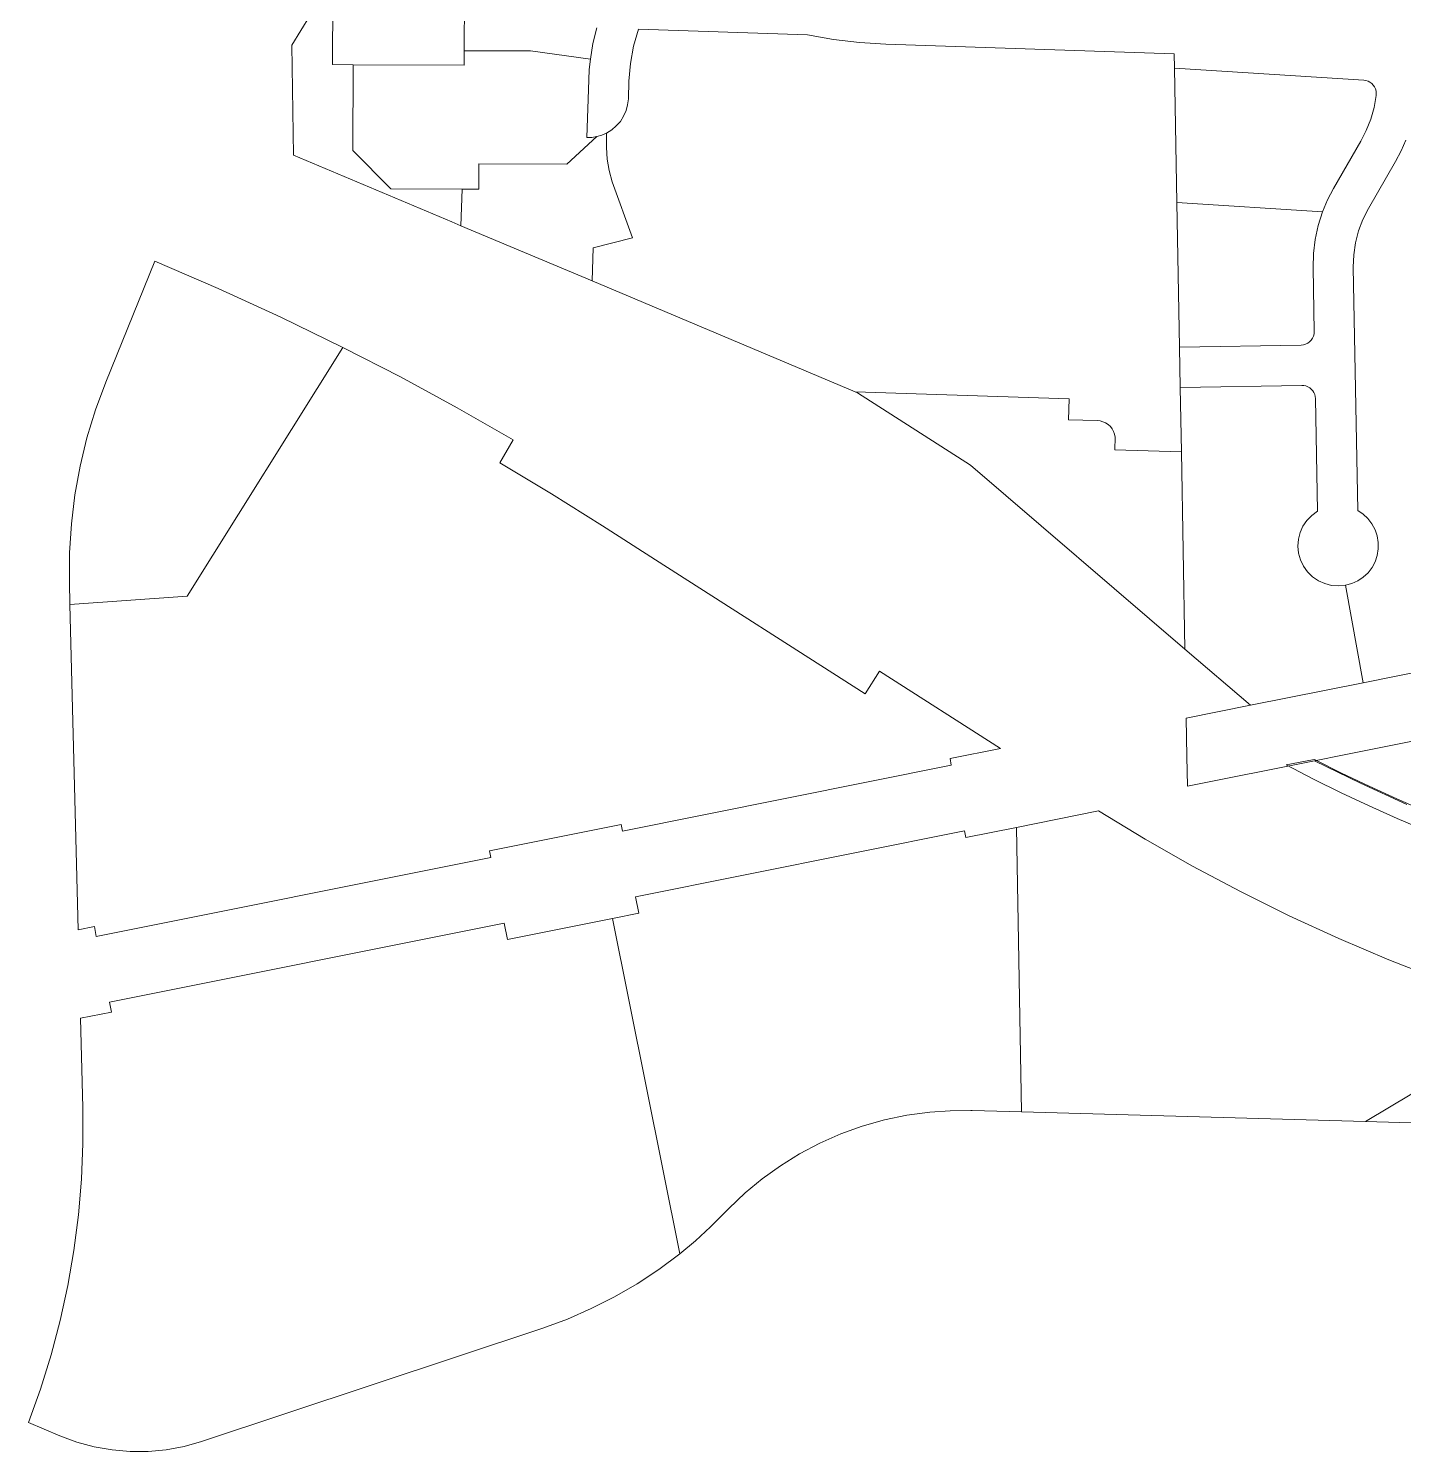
# Model space of a CAD drawing. Header units: feet. Extents: x 2741712 to 2750472, y 1004852 to 1013442.
# Drawn here: x 2741829 to 2743879, y 1005164 to 1007285 of the extents above; entities that cross this region are included whole.
import ezdxf

# ---------------------------------------------------------------- set-up
doc = ezdxf.new("R2010")
doc.units = ezdxf.units.FT
doc.header["$LTSCALE"] = 0.015
doc.header["$MEASUREMENT"] = 0
doc.layers.add('Carver County Parcels', color=7, linetype='Continuous')

msp = doc.modelspace()

# ---------------------------------------------------------------- linework, layer by layer
at = {"layer": 'Carver County Parcels', "lineweight": 5, "ltscale": 100}
for p, q in [((2742283.1, 1007441), (2742282.2, 1007231.1)), ((2742479.6, 1007440.2), (2742478.8, 1007251.7)), ((2742262.1, 1007325.4), (2742221.9, 1007260.1)), ((2742670.6, 1007262.7), (2742676.2, 1007285.9)), ((2742738.3, 1007283.8), (2742731.1, 1007258.5)), ((2742990.2, 1007275.4), (2742738.3, 1007283.8)), ((2742666.7, 1007239), (2742670.6, 1007262.7)), ((2743028.9, 1007268.5), (2742990.2, 1007275.4)), ((2743068, 1007263.9), (2743028.9, 1007268.5)), ((2743107.3, 1007261.5), (2743068, 1007263.9)), ((2743537.1, 1007247), (2743107.3, 1007261.5)), ((2742221.9, 1007260.1), (2742224.3, 1007095.9)), ((2742478.7, 1007230.2), (2742478.8, 1007251.7)), ((2742577.3, 1007251.3), (2742478.8, 1007251.7)), ((2742666.7, 1007239), (2742577.3, 1007251.3)), ((2742731.1, 1007258.5), (2742726.4, 1007232.5)), ((2743537.4, 1007225.6), (2743537.1, 1007247)), ((2742313.2, 1007230.9), (2742282.2, 1007231.1)), ((2742313.2, 1007230.9), (2742312.7, 1007102.9)), ((2742313.2, 1007230.9), (2742478.7, 1007230.2)), ((2742664.2, 1007208.2), (2742665.1, 1007223.7)), ((2742665.1, 1007223.7), (2742666.7, 1007239)), ((2742666.7, 1007239), (2742666.7, 1007239)), ((2742726.4, 1007232.5), (2742724.2, 1007206.2)), ((2743819.5, 1007207.6), (2743537.4, 1007225.6)), ((2743541, 1007025.6), (2743537.4, 1007225.6)), ((2743537.4, 1007225.6), (2743537.4, 1007225.6)), ((2742661.4, 1007122.3), (2742664.2, 1007208.2)), ((2742724.2, 1007206.2), (2742723.3, 1007180.2)), ((2743822.8, 1007207.1), (2743819.5, 1007207.6)), ((2743825.9, 1007206.1), (2743822.8, 1007207.1)), ((2743828.8, 1007204.7), (2743825.9, 1007206.1)), ((2743831.4, 1007202.7), (2743828.8, 1007204.7)), ((2743833.7, 1007200.4), (2743831.4, 1007202.7)), ((2743835.6, 1007197.7), (2743833.7, 1007200.4)), ((2743837, 1007194.8), (2743835.6, 1007197.7)), ((2742723.3, 1007180.2), (2742722.3, 1007171.2)), ((2743834.9, 1007167.3), (2743838.1, 1007185.1)), ((2743837.9, 1007191.6), (2743837, 1007194.8)), ((2743838.3, 1007188.4), (2743837.9, 1007191.6)), ((2743838.1, 1007185.1), (2743838.3, 1007188.4)), ((2742720, 1007162.4), (2742716.3, 1007154)), ((2742722.3, 1007171.2), (2742720, 1007162.4)), ((2743830, 1007149.8), (2743834.9, 1007167.3)), ((2742698.5, 1007133.6), (2742690.7, 1007128.8)), ((2742705.4, 1007139.5), (2742698.5, 1007133.6)), ((2742711.4, 1007146.3), (2742705.4, 1007139.5)), ((2742716.3, 1007154), (2742711.4, 1007146.3)), ((2743823.4, 1007132.9), (2743830, 1007149.8)), ((2742631.5, 1007082.6), (2742676.4, 1007123.7)), ((2742668.9, 1007122.5), (2742661.4, 1007122.3)), ((2742676.4, 1007123.7), (2742668.9, 1007122.5)), ((2742683.7, 1007125.8), (2742676.4, 1007123.7)), ((2742690.7, 1007128.8), (2742683.7, 1007125.8)), ((2742690.6, 1007107.6), (2742690.7, 1007128.8)), ((2743774.5, 1007046.3), (2743815.1, 1007116.8)), ((2743815.1, 1007116.8), (2743823.4, 1007132.9)), ((2743882.4, 1007118.6), (2743875.3, 1007102.4)), ((2742224.3, 1007095.9), (2742460.4, 1006996.5)), ((2742369.4, 1007045.7), (2742312.7, 1007102.9)), ((2742690.6, 1007107.6), (2742691.5, 1007090.2)), ((2743875.3, 1007102.4), (2743867.1, 1007086.8)), ((2742500.5, 1007083.1), (2742500.4, 1007045.1)), ((2742631.5, 1007082.6), (2742500.5, 1007083.1)), ((2742691.5, 1007090.2), (2742694.5, 1007073)), ((2742699.4, 1007056.3), (2742694.5, 1007073)), ((2743867.1, 1007086.8), (2743826.5, 1007016.3)), ((2742729.3, 1006973), (2742699.4, 1007056.3)), ((2742369.4, 1007045.7), (2742475.4, 1007045.2)), ((2742473.5, 1006990.9), (2742475.4, 1007045.2)), ((2742475.4, 1007045.2), (2742500.4, 1007045.1)), ((2743758.1, 1007011.5), (2743765.6, 1007029.2)), ((2743765.6, 1007029.2), (2743774.5, 1007046.3)), ((2743541, 1007025.6), (2743544.9, 1006809.6)), ((2743541, 1007025.6), (2743758.1, 1007011.5)), ((2743751.7, 1006991.2), (2743758.1, 1007011.5)), ((2743758.1, 1007011.5), (2743758.1, 1007011.5)), ((2743826.5, 1007016.3), (2743818.2, 1007000.1)), ((2743826.5, 1007016.3), (2743826.5, 1007016.3)), ((2742460.4, 1006996.5), (2742473.5, 1006990.9)), ((2742473.5, 1006990.9), (2742669.2, 1006908.6)), ((2743747.2, 1006970.5), (2743751.7, 1006991.2)), ((2743818.2, 1007000.1), (2743811.8, 1006983.1)), ((2742729.3, 1006973), (2742670.8, 1006957.7)), ((2743744.6, 1006949.4), (2743747.2, 1006970.5)), ((2743807.3, 1006965.4), (2743804.6, 1006947.4)), ((2743811.8, 1006983.1), (2743807.3, 1006965.4)), ((2742669.2, 1006908.6), (2742670.8, 1006957.7)), ((2743744, 1006928.2), (2743744.6, 1006949.4)), ((2743804.6, 1006947.4), (2743804, 1006929.2)), ((2742017.4, 1006938.2), (2741944.2, 1006757.4)), ((2742111.8, 1006897.4), (2742017.4, 1006938.2)), ((2743745.7, 1006833.2), (2743744, 1006928.2)), ((2743804, 1006929.2), (2743810.5, 1006566.3)), ((2742669.2, 1006908.6), (2742669.2, 1006908.6)), ((2742669.2, 1006908.6), (2743061.4, 1006743.4)), ((2742205.3, 1006854.5), (2742111.8, 1006897.4)), ((2742297.8, 1006809.5), (2742205.3, 1006854.5)), ((2743732.9, 1006814.2), (2743736, 1006815.7)), ((2743736, 1006815.7), (2743738.8, 1006817.7)), ((2743738.8, 1006817.7), (2743741.3, 1006820.2)), ((2743741.3, 1006820.2), (2743743.2, 1006823.1)), ((2743743.2, 1006823.1), (2743744.6, 1006826.3)), ((2743744.6, 1006826.3), (2743745.5, 1006829.7)), ((2743745.5, 1006829.7), (2743745.7, 1006833.2)), ((2742297.8, 1006809.5), (2742065.5, 1006438.5)), ((2742297.8, 1006809.5), (2742297.8, 1006809.5)), ((2742383.5, 1006765.5), (2742297.8, 1006809.5)), ((2743544.9, 1006809.6), (2743726.1, 1006812.8)), ((2743546, 1006749.6), (2743544.9, 1006809.6)), ((2743726.1, 1006812.8), (2743729.5, 1006813.2)), ((2743729.5, 1006813.2), (2743732.9, 1006814.2)), ((2741944.2, 1006757.4), (2741929, 1006716.6)), ((2742468.1, 1006719.6), (2742383.5, 1006765.5)), ((2743727.1, 1006752.8), (2743546, 1006749.6)), ((2743730.3, 1006752.7), (2743727.1, 1006752.8)), ((2743733.3, 1006752), (2743730.3, 1006752.7)), ((2743736.3, 1006750.8), (2743733.3, 1006752)), ((2743061.4, 1006743.4), (2743065.1, 1006741.8)), ((2743061.4, 1006743.4), (2743380.3, 1006732.7)), ((2743065.1, 1006741.8), (2743233.5, 1006634)), ((2743380.3, 1006732.7), (2743379.3, 1006701.7)), ((2743546, 1006749.6), (2743547.7, 1006653.7)), ((2743547.7, 1006653.7), (2743546, 1006749.6)), ((2743739, 1006749.2), (2743736.3, 1006750.8)), ((2743741.4, 1006747.2), (2743739, 1006749.2)), ((2743743.5, 1006744.9), (2743741.4, 1006747.2)), ((2743745.2, 1006742.2), (2743743.5, 1006744.9)), ((2743746.4, 1006739.4), (2743745.2, 1006742.2)), ((2743747.2, 1006736.3), (2743746.4, 1006739.4)), ((2743747.5, 1006733.2), (2743747.2, 1006736.3)), ((2743750.5, 1006565.2), (2743747.5, 1006733.2)), ((2741929, 1006716.6), (2741916.3, 1006674.9)), ((2742551.8, 1006671.9), (2742468.1, 1006719.6)), ((2743379.3, 1006701.7), (2743422.2, 1006700.3)), ((2743426.6, 1006699.8), (2743422.2, 1006700.3)), ((2743426.6, 1006699.8), (2743430.8, 1006698.6)), ((2743434.8, 1006696.8), (2743430.8, 1006698.6)), ((2743434.8, 1006696.8), (2743438.5, 1006694.4)), ((2743438.5, 1006694.4), (2743441.8, 1006691.4)), ((2743444.5, 1006688), (2743441.8, 1006691.4)), ((2743444.5, 1006688), (2743446.7, 1006684.1)), ((2741916.3, 1006674.9), (2741906, 1006632.6)), ((2742531.6, 1006637.4), (2742551.8, 1006671.9)), ((2743446.7, 1006684.1), (2743448.2, 1006680)), ((2743449.1, 1006675.7), (2743448.2, 1006680)), ((2743449.1, 1006675.7), (2743448.4, 1006657)), ((2743448.4, 1006657), (2743547.7, 1006653.7)), ((2743547.7, 1006653.7), (2743553, 1006359.8)), ((2743553, 1006359.8), (2743547.7, 1006653.7)), ((2743547.7, 1006653.7), (2743547.7, 1006653.7)), ((2741906, 1006632.6), (2741898.2, 1006589.7)), ((2742608.7, 1006591.3), (2742531.6, 1006637.4)), ((2743233.5, 1006634), (2743553, 1006359.8)), ((2741898.2, 1006589.7), (2741893, 1006546.5)), ((2742684.8, 1006543.7), (2742608.7, 1006591.3)), ((2743742.1, 1006559.1), (2743750.5, 1006565.2)), ((2743750.5, 1006565.2), (2743750.5, 1006565.2)), ((2743810.5, 1006566.3), (2743818.7, 1006560.9)), ((2743818.7, 1006560.9), (2743825.8, 1006554.2)), ((2741893, 1006546.5), (2741890.2, 1006503)), ((2742690.2, 1006540.2), (2742684.8, 1006543.7)), ((2742764, 1006493), (2742690.2, 1006540.2)), ((2743724.8, 1006533.5), (2743729, 1006543)), ((2743729, 1006543), (2743734.9, 1006551.6)), ((2743734.9, 1006551.6), (2743742.1, 1006559.1)), ((2743825.8, 1006554.2), (2743831.8, 1006546.4)), ((2743831.8, 1006546.4), (2743836.5, 1006537.7)), ((2743721.5, 1006513), (2743722.2, 1006523.4)), ((2743722.2, 1006523.4), (2743724.8, 1006533.5)), ((2743836.5, 1006537.7), (2743839.6, 1006528.5)), ((2743839.6, 1006528.5), (2743841.2, 1006518.8)), ((2743841.2, 1006518.8), (2743841.2, 1006509)), ((2741890.2, 1006503), (2741890.1, 1006459.5)), ((2743722.5, 1006502.6), (2743721.5, 1006513)), ((2743725.3, 1006492.6), (2743722.5, 1006502.6)), ((2743839.7, 1006499.3), (2743836.5, 1006490)), ((2743841.2, 1006509), (2743839.7, 1006499.3)), ((2743076.2, 1006293.2), (2742764, 1006493)), ((2743729.8, 1006483.2), (2743725.3, 1006492.6)), ((2743735.9, 1006474.8), (2743729.8, 1006483.2)), ((2743831.9, 1006481.3), (2743825.9, 1006473.6)), ((2743836.5, 1006490), (2743831.9, 1006481.3)), ((2741890.1, 1006459.5), (2741890.9, 1006426.1)), ((2743743.3, 1006467.5), (2743735.9, 1006474.8)), ((2743751.9, 1006461.6), (2743743.3, 1006467.5)), ((2743761.4, 1006457.3), (2743751.9, 1006461.6)), ((2743771.5, 1006454.6), (2743761.4, 1006457.3)), ((2743781.9, 1006453.8), (2743771.5, 1006454.6)), ((2743792.2, 1006454.8), (2743781.9, 1006453.8)), ((2743801.7, 1006457.3), (2743792.2, 1006454.8)), ((2743792.2, 1006454.8), (2743818.7, 1006309.7)), ((2743810.6, 1006461.4), (2743801.7, 1006457.3)), ((2743818.8, 1006466.8), (2743810.6, 1006461.4)), ((2743825.9, 1006473.6), (2743818.8, 1006466.8)), ((2741890.9, 1006426.1), (2742065.5, 1006438.5)), ((2744500.8, 1006446.4), (2743818.7, 1006309.7)), ((2741890.9, 1006426.1), (2741900.8, 1006038.9)), ((2743553, 1006359.8), (2743650.6, 1006276)), ((2744543.1, 1006353.3), (2743790.3, 1006202.2)), ((2743097.8, 1006326.9), (2743076.2, 1006293.2)), ((2743277.9, 1006211.6), (2743097.8, 1006326.9)), ((2743650.6, 1006276), (2743818.7, 1006309.7)), ((2743650.6, 1006276), (2743554.9, 1006256.9)), ((2743554.9, 1006256.9), (2743555.9, 1006199.5)), ((2743202.8, 1006196.5), (2743277.9, 1006211.6)), ((2743790.3, 1006202.2), (2743746.3, 1006193.3)), ((2742714.5, 1006088.5), (2743204.7, 1006186.7)), ((2743204.7, 1006186.7), (2743202.8, 1006196.5)), ((2743202.8, 1006196.5), (2743202.8, 1006196.5)), ((2743555.9, 1006199.5), (2743556.7, 1006155.4)), ((2743556.7, 1006155.4), (2743743.8, 1006192.9)), ((2743743.2, 1006194.8), (2743704, 1006187)), ((2743704, 1006187), (2743744.8, 1006166)), ((2743745.9, 1006195.4), (2743743.2, 1006194.8)), ((2743743.8, 1006192.9), (2743746.3, 1006193.3)), ((2743786.6, 1006174.8), (2743745.9, 1006195.4)), ((2743746.3, 1006193.3), (2743814.6, 1006159.8)), ((2743744.8, 1006166), (2743786, 1006145.7)), ((2743827.6, 1006155.2), (2743786.6, 1006174.8)), ((2743814.6, 1006159.8), (2743883.9, 1006128.3)), ((2743786, 1006145.7), (2743827.5, 1006126.2)), ((2743869, 1006136.4), (2743827.6, 1006155.2)), ((2743910.7, 1006118.2), (2743869, 1006136.4)), ((2743424.3, 1006118.5), (2743302, 1006094)), ((2743493.7, 1006076.4), (2743424.3, 1006118.5)), ((2743827.5, 1006126.2), (2743869.3, 1006107.3)), ((2742516.5, 1006059), (2742712.6, 1006098.3)), ((2742712.6, 1006098.3), (2742714.5, 1006088.5)), ((2743302, 1006094), (2743226.4, 1006078.9)), ((2743309.6, 1005669.8), (2743302, 1006094)), ((2743869.3, 1006107.3), (2743911.5, 1006089.2)), ((2743224.4, 1006088.7), (2742734.2, 1005990.5)), ((2743226.4, 1006078.9), (2743224.4, 1006088.7)), ((2743564.2, 1006036.3), (2743493.7, 1006076.4)), ((2742518.5, 1006049.2), (2742516.5, 1006059)), ((2741900.8, 1006038.9), (2741903.3, 1005941.3)), ((2741930.2, 1005931.4), (2742518.5, 1006049.2)), ((2743635.9, 1005998.2), (2743564.2, 1006036.3)), ((2742734.2, 1005990.5), (2742739.1, 1005966)), ((2743708.6, 1005962.2), (2743635.9, 1005998.2)), ((2741903.3, 1005941.3), (2741927.3, 1005946.1)), ((2741927.3, 1005946.1), (2741930.2, 1005931.4)), ((2742538.1, 1005951.2), (2741949.8, 1005833.3)), ((2742543, 1005926.7), (2742538.1, 1005951.2)), ((2742699.9, 1005958.1), (2742543, 1005926.7)), ((2742739.1, 1005966), (2742699.9, 1005958.1)), ((2742800, 1005458.4), (2742699.9, 1005958.1)), ((2743782.4, 1005928.3), (2743708.6, 1005962.2)), ((2743857, 1005896.6), (2743782.4, 1005928.3)), ((2743932.6, 1005867), (2743857, 1005896.6)), ((2741952.8, 1005818.6), (2741906.6, 1005809.4)), ((2741949.8, 1005833.3), (2741952.8, 1005818.6)), ((2741906.6, 1005809.4), (2741910, 1005675.8)), ((2744086.1, 1005814.3), (2743822.4, 1005655.6)), ((2741910, 1005675.8), (2741910.2, 1005622.6)), ((2743138.6, 1005664.9), (2743172.5, 1005669.6)), ((2743172.5, 1005669.6), (2743203.1, 1005671.7)), ((2743203.1, 1005671.7), (2743233.7, 1005672)), ((2743233.7, 1005672), (2743235.6, 1005671.9)), ((2743235.6, 1005671.9), (2743309.6, 1005669.8)), ((2743309.6, 1005669.8), (2743822.4, 1005655.6)), ((2743039.9, 1005637), (2743072.1, 1005648.6)), ((2743072.1, 1005648.6), (2743105.1, 1005657.9)), ((2743105.1, 1005657.9), (2743138.6, 1005664.9)), ((2743822.4, 1005655.6), (2743822.4, 1005655.6)), ((2743822.4, 1005655.6), (2744122.3, 1005647.2)), ((2743008.6, 1005623.2), (2743039.9, 1005637)), ((2741910.2, 1005622.6), (2741908.1, 1005569.4)), ((2742950, 1005589.6), (2742978.3, 1005607.2)), ((2742978.3, 1005607.2), (2743008.6, 1005623.2)), ((2742923, 1005570.2), (2742950, 1005589.6)), ((2741908.1, 1005569.4), (2741903.6, 1005516.3)), ((2742897.3, 1005549), (2742923, 1005570.2)), ((2742873.1, 1005526.1), (2742897.3, 1005549)), ((2742867, 1005519.8), (2742873.1, 1005526.1)), ((2741903.6, 1005516.3), (2741896.9, 1005463.5)), ((2742845.6, 1005498.4), (2742867, 1005519.8)), ((2742867, 1005519.8), (2742867, 1005519.8)), ((2742823.3, 1005477.9), (2742845.6, 1005498.4)), ((2741896.9, 1005463.5), (2741887.8, 1005411.1)), ((2742768.9, 1005435.1), (2742800, 1005458.4)), ((2742800, 1005458.4), (2742823.3, 1005477.9)), ((2742736.4, 1005413.6), (2742768.9, 1005435.1)), ((2741887.8, 1005411.1), (2741876.5, 1005359.1)), ((2742668.1, 1005376.6), (2742702.8, 1005394.1)), ((2742702.8, 1005394.1), (2742736.4, 1005413.6)), ((2742632.4, 1005361.1), (2742668.1, 1005376.6)), ((2741876.5, 1005359.1), (2741862.9, 1005307.6)), ((2742595.9, 1005347.7), (2742632.4, 1005361.1)), ((2742087, 1005178.6), (2742595.9, 1005347.7)), ((2741862.9, 1005307.6), (2741847.1, 1005256.8)), ((2741847.1, 1005256.8), (2741829.1, 1005206.7)), ((2741829.1, 1005206.7), (2741875.7, 1005187)), ((2741875.7, 1005187), (2741901.1, 1005177.6)), ((2741875.7, 1005187), (2741875.7, 1005187)), ((2741901.1, 1005177.6), (2741927.1, 1005170.6)), ((2741927.1, 1005170.6), (2741953.7, 1005165.9)), ((2741953.7, 1005165.9), (2741980.6, 1005163.6)), ((2741980.6, 1005163.6), (2742007.6, 1005163.7)), ((2742007.6, 1005163.7), (2742034.5, 1005166.3)), ((2742034.5, 1005166.3), (2742061, 1005171.3)), ((2742061, 1005171.3), (2742087, 1005178.6))]:
    msp.add_line(p, q, dxfattribs=at)

doc.saveas('drawing.dxf')
